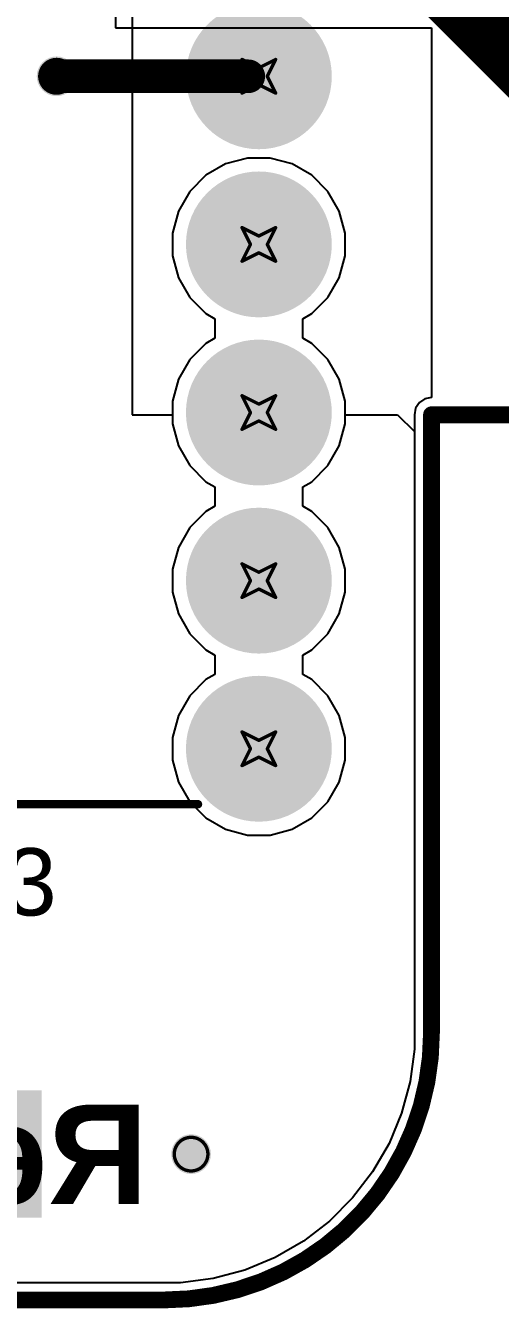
# Model space of a CAD drawing. Header units: inches. Extents: x -1 to 327, y 8 to 89.
# Drawn here: x 92.75 to 99.92, y 7.53 to 26.91 of the extents above; entities that cross this region are included whole.
import ezdxf

# ---------------------------------------------------------------- set-up
doc = ezdxf.new("R2010")
doc.units = ezdxf.units.IN
for name, color, linetype in [('Board Outline', 216, 'Continuous'), ('Bottom Layer', 5, 'Continuous'), ('Bottom Overlay', 54, 'Continuous'), ('Bottom Solder', 6, 'Continuous'), ('Dimension', 6, 'Continuous'), ('Drill Drawing', 1, 'Continuous'), ('Multi-Layer', 9, 'Continuous'), ('Pad Holes', 156, 'Continuous'), ('Top Layer', 1, 'Continuous'), ('Top Overlay', 2, 'Continuous'), ('Top Paste', 8, 'Continuous'), ('Top Solder', 216, 'Continuous'), ('Via Holes', 16, 'Continuous')]:
    doc.layers.add(name, color=color, linetype=linetype)
doc.styles.add('Arial', font='', dxfattribs={"height": 0.2})
doc.styles.add('Arial_Bold', font='', dxfattribs={"height": 0.2})
doc.styles.get('Arial').set_extended_font_data('Arial')
doc.styles.get('Arial_Bold').set_extended_font_data('Arial', bold=True)

# ---------------------------------------------------------------- blocks, each defined once
blk = doc.blocks.new('B3U_1000P_18')
at = {"layer": 'Top Layer'}
for points in [[(-2.11, 0.86), (-1.29, 0.86), (-1.29, -0.86), (-2.11, -0.86)], [(1.29, 0.86), (2.11, 0.86), (2.11, -0.86), (1.29, -0.86)]]:
    blk.add_hatch(color=1, dxfattribs=at).paths.add_polyline_path(points)
at = {"layer": 'Top Paste'}
for points in [[(-2.11, 0.86), (-1.29, 0.86), (-1.29, -0.86), (-2.11, -0.86)], [(1.29, 0.86), (2.11, 0.86), (2.11, -0.86), (1.29, -0.86)]]:
    blk.add_hatch(color=8, dxfattribs=at).paths.add_polyline_path(points)
at = {"layer": 'Top Solder'}
for points in [[(-2.212, 0.962), (-1.188, 0.962), (-1.188, -0.962), (-2.212, -0.962)], [(1.188, 0.962), (2.212, 0.962), (2.212, -0.962), (1.188, -0.962)]]:
    blk.add_hatch(color=216, dxfattribs=at).paths.add_polyline_path(points)
at = {"layer": 'Top Overlay'}
for points in [[(-1.575, 1.016, 0.127, 0.127, 0), (-1.575, 1.295, 0.127, 0.127, 0)], [(-1.575, 1.295, 0.127, 0.127, 0), (1.575, 1.295, 0.127, 0.127, 0)], [(1.575, 1.016, 0.127, 0.127, 0), (1.575, 1.295, 0.127, 0.127, 0)], [(-1.575, -1.295, 0.127, 0.127, 0), (-1.575, -1.016, 0.127, 0.127, 0)], [(1.575, -1.295, 0.127, 0.127, 0), (1.575, -1.016, 0.127, 0.127, 0)], [(-1.575, -1.295, 0.127, 0.127, 0), (1.575, -1.295, 0.127, 0.127, 0)]]:
    blk.add_lwpolyline(points, format="xyseb", dxfattribs=at)
for points in [[(-1.607, 1.295, 0.0635, 0.0635, 1), (-1.543, 1.295, 0.0635, 0.0635, 1)], [(-1.607, 1.295, 0.0635, 0.0635, 1), (-1.543, 1.295, 0.0635, 0.0635, 1)], [(1.543, 1.295, 0.0635, 0.0635, 1), (1.607, 1.295, 0.0635, 0.0635, 1)], [(1.543, 1.295, 0.0635, 0.0635, 1), (1.607, 1.295, 0.0635, 0.0635, 1)], [(-1.607, 1.016, 0.0635, 0.0635, 1), (-1.543, 1.016, 0.0635, 0.0635, 1)], [(1.543, 1.016, 0.0635, 0.0635, 1), (1.607, 1.016, 0.0635, 0.0635, 1)], [(0.641, 0, 0.254, 0.254, 1), (-0.641, 0, 0.254, 0.254, 1)], [(-0.705, 0, 0.127, 0.127, 1), (-0.578, 0, 0.127, 0.127, 1)], [(0.578, 0, 0.127, 0.127, 1), (0.705, 0, 0.127, 0.127, 1)], [(-1.607, -1.016, 0.0635, 0.0635, 1), (-1.543, -1.016, 0.0635, 0.0635, 1)], [(1.543, -1.016, 0.0635, 0.0635, 1), (1.607, -1.016, 0.0635, 0.0635, 1)], [(-1.607, -1.295, 0.0635, 0.0635, 1), (-1.543, -1.295, 0.0635, 0.0635, 1)], [(-1.607, -1.295, 0.0635, 0.0635, 1), (-1.543, -1.295, 0.0635, 0.0635, 1)], [(1.543, -1.295, 0.0635, 0.0635, 1), (1.607, -1.295, 0.0635, 0.0635, 1)], [(1.543, -1.295, 0.0635, 0.0635, 1), (1.607, -1.295, 0.0635, 0.0635, 1)]]:
    blk.add_lwpolyline(points, format="xyseb", close=True, dxfattribs=at)
blk = doc.blocks.new('DIP_16_22')
at = {"layer": 'Bottom Layer'}
h = blk.add_hatch(color=5, dxfattribs=at)
edge = h.paths.add_edge_path()
edge.add_arc((3.97, 1.27), 1, 0, 360)
h = blk.add_hatch(color=5, dxfattribs=at)
edge = h.paths.add_edge_path()
edge.add_arc((3.97, -1.27), 1, 0, 360)
h = blk.add_hatch(color=5, dxfattribs=at)
edge = h.paths.add_edge_path()
edge.add_arc((3.97, -3.81), 1, 0, 360)
h = blk.add_hatch(color=5, dxfattribs=at)
edge = h.paths.add_edge_path()
edge.add_arc((3.97, -6.35), 1, 0, 360)
h = blk.add_hatch(color=5, dxfattribs=at)
edge = h.paths.add_edge_path()
edge.add_arc((3.97, -8.89), 1, 0, 360)
at = {"layer": 'Bottom Solder'}
h = blk.add_hatch(color=6, dxfattribs=at)
edge = h.paths.add_edge_path()
edge.add_arc((3.97, 1.27), 1.102, 0, 360)
h = blk.add_hatch(color=6, dxfattribs=at)
edge = h.paths.add_edge_path()
edge.add_arc((3.97, -1.27), 1.102, 0, 360)
h = blk.add_hatch(color=6, dxfattribs=at)
edge = h.paths.add_edge_path()
edge.add_arc((3.97, -3.81), 1.102, 0, 360)
h = blk.add_hatch(color=6, dxfattribs=at)
edge = h.paths.add_edge_path()
edge.add_arc((3.97, -6.35), 1.102, 0, 360)
h = blk.add_hatch(color=6, dxfattribs=at)
edge = h.paths.add_edge_path()
edge.add_arc((3.97, -8.89), 1.102, 0, 360)
at = {"layer": 'Multi-Layer'}
h = blk.add_hatch(color=9, dxfattribs=at)
edge = h.paths.add_edge_path()
edge.add_arc((3.97, 1.27), 1, 0, 360)
h = blk.add_hatch(color=9, dxfattribs=at)
edge = h.paths.add_edge_path()
edge.add_arc((3.97, -1.27), 1, 0, 360)
h = blk.add_hatch(color=9, dxfattribs=at)
edge = h.paths.add_edge_path()
edge.add_arc((3.97, -3.81), 1, 0, 360)
h = blk.add_hatch(color=9, dxfattribs=at)
edge = h.paths.add_edge_path()
edge.add_arc((3.97, -6.35), 1, 0, 360)
h = blk.add_hatch(color=9, dxfattribs=at)
edge = h.paths.add_edge_path()
edge.add_arc((3.97, -8.89), 1, 0, 360)
at = {"layer": 'Pad Holes'}
h = blk.add_hatch(color=7, dxfattribs=at)
edge = h.paths.add_edge_path()
edge.add_arc((3.97, 1.27), 0.5, 0, 360)
h = blk.add_hatch(color=7, dxfattribs=at)
edge = h.paths.add_edge_path()
edge.add_arc((3.97, -1.27), 0.5, 0, 360)
h = blk.add_hatch(color=7, dxfattribs=at)
edge = h.paths.add_edge_path()
edge.add_arc((3.97, -3.81), 0.5, 0, 360)
h = blk.add_hatch(color=7, dxfattribs=at)
edge = h.paths.add_edge_path()
edge.add_arc((3.97, -6.35), 0.5, 0, 360)
h = blk.add_hatch(color=7, dxfattribs=at)
edge = h.paths.add_edge_path()
edge.add_arc((3.97, -8.89), 0.5, 0, 360)
at = {"layer": 'Top Layer'}
h = blk.add_hatch(color=1, dxfattribs=at)
edge = h.paths.add_edge_path()
edge.add_arc((3.97, 1.27), 1, 0, 360)
h = blk.add_hatch(color=1, dxfattribs=at)
edge = h.paths.add_edge_path()
edge.add_arc((3.97, -1.27), 1, 0, 360)
h = blk.add_hatch(color=1, dxfattribs=at)
edge = h.paths.add_edge_path()
edge.add_arc((3.97, -3.81), 1, 0, 360)
h = blk.add_hatch(color=1, dxfattribs=at)
edge = h.paths.add_edge_path()
edge.add_arc((3.97, -6.35), 1, 0, 360)
h = blk.add_hatch(color=1, dxfattribs=at)
edge = h.paths.add_edge_path()
edge.add_arc((3.97, -8.89), 1, 0, 360)
at = {"layer": 'Top Solder'}
h = blk.add_hatch(color=216, dxfattribs=at)
edge = h.paths.add_edge_path()
edge.add_arc((3.97, 1.27), 1.102, 0, 360)
h = blk.add_hatch(color=216, dxfattribs=at)
edge = h.paths.add_edge_path()
edge.add_arc((3.97, -1.27), 1.102, 0, 360)
h = blk.add_hatch(color=216, dxfattribs=at)
edge = h.paths.add_edge_path()
edge.add_arc((3.97, -3.81), 1.102, 0, 360)
h = blk.add_hatch(color=216, dxfattribs=at)
edge = h.paths.add_edge_path()
edge.add_arc((3.97, -6.35), 1.102, 0, 360)
h = blk.add_hatch(color=216, dxfattribs=at)
edge = h.paths.add_edge_path()
edge.add_arc((3.97, -8.89), 1.102, 0, 360)
at = {"layer": 'Top Overlay'}
blk.add_lwpolyline([(-3.05, -9.728, 0.127, 0.127, 0), (3.05, -9.728, 0.127, 0.127, 0)], format="xyseb", dxfattribs=at)
blk.add_lwpolyline([(3.018, -9.728, 0.0635, 0.0635, 1), (3.082, -9.728, 0.0635, 0.0635, 1)], format="xyseb", close=True, dxfattribs=at)

msp = doc.modelspace()

# ---------------------------------------------------------------- hatches: boundary and pattern name
at = {"layer": 'Bottom Layer'}
h = msp.add_hatch(color=5, dxfattribs=at)
edge = h.paths.add_edge_path()
edge.add_arc((93.218, 26.141), 0.3, 0, 360)
h = msp.add_hatch(color=5, dxfattribs=at)
edge = h.paths.add_edge_path()
edge.add_arc((95.25, 9.856), 0.3, 0, 360)
at = {"layer": 'Top Layer'}
h = msp.add_hatch(color=1, dxfattribs=at)
edge = h.paths.add_edge_path()
edge.add_arc((93.218, 26.141), 0.3, 0, 360)
h = msp.add_hatch(color=1, dxfattribs=at)
edge = h.paths.add_edge_path()
edge.add_arc((95.25, 9.856), 0.3, 0, 360)
at = {"layer": 'Via Holes'}
h = msp.add_hatch(color=7, dxfattribs=at)
edge = h.paths.add_edge_path()
edge.add_arc((93.218, 26.141), 0.15, 0, 360)
h = msp.add_hatch(color=7, dxfattribs=at)
edge = h.paths.add_edge_path()
edge.add_arc((95.25, 9.856), 0.15, 0, 360)

# ---------------------------------------------------------------- linework, layer by layer
at = {"layer": 'Board Outline'}
for points in [[(98.882, 11.692, 0.254, 0.254, 0), (98.882, 21.027, 0.254, 0.254, 0)], [(98.882, 21.027, 0.254, 0.254, 0), (146.507, 21.027, 0.254, 0.254, 0)], [(98.882, 11.692, 0.254, 0.254, -0.414214), (94.844, 7.653, 0.254, 0.254, 0)], [(52.652, 7.653, 0.254, 0.254, 0), (94.844, 7.653, 0.254, 0.254, 0)]]:
    msp.add_lwpolyline(points, format="xyseb", dxfattribs=at)
for points in [[(98.819, 21.027, 0.127, 0.127, 1), (98.946, 21.027, 0.127, 0.127, 1)], [(98.819, 21.027, 0.127, 0.127, 1), (98.946, 21.027, 0.127, 0.127, 1)], [(98.819, 11.692, 0.127, 0.127, 1), (98.946, 11.692, 0.127, 0.127, 1)], [(98.819, 11.692, 0.127, 0.127, 1), (98.946, 11.692, 0.127, 0.127, 1)], [(94.78, 7.653, 0.127, 0.127, 1), (94.907, 7.653, 0.127, 0.127, 1)], [(94.78, 7.653, 0.127, 0.127, 1), (94.907, 7.653, 0.127, 0.127, 1)]]:
    msp.add_lwpolyline(points, format="xyseb", close=True, dxfattribs=at)
at = {"layer": 'Bottom Layer'}
for p, q in [((94.107, 30.491), (94.107, 26.871)), ((94.107, 26.871), (98.882, 26.871)), ((98.882, 26.871), (98.882, 21.286)), ((95.77, 24.816), (95.472, 24.645)), ((96.102, 24.905), (95.77, 24.816)), ((96.445, 24.905), (96.102, 24.905)), ((96.777, 24.816), (96.445, 24.905)), ((97.075, 24.645), (96.777, 24.816)), ((95.472, 24.645), (95.229, 24.402)), ((97.318, 24.402), (97.075, 24.645)), ((95.229, 24.402), (95.058, 24.104)), ((97.489, 24.104), (97.318, 24.402)), ((95.058, 24.104), (94.969, 23.772)), ((97.578, 23.772), (97.489, 24.104)), ((94.969, 23.772), (94.969, 23.429)), ((97.578, 23.429), (97.578, 23.772)), ((94.969, 23.429), (95.058, 23.097)), ((97.489, 23.097), (97.578, 23.429)), ((95.058, 23.097), (95.229, 22.799)), ((97.318, 22.799), (97.489, 23.097)), ((95.229, 22.799), (95.472, 22.556)), ((97.075, 22.556), (97.318, 22.799)), ((95.472, 22.556), (95.61, 22.477)), ((96.937, 22.477), (97.075, 22.556)), ((95.61, 22.477), (95.61, 22.184)), ((96.937, 22.184), (96.937, 22.477)), ((95.472, 22.105), (95.229, 21.862)), ((95.61, 22.184), (95.472, 22.105)), ((97.075, 22.105), (96.937, 22.184)), ((97.318, 21.862), (97.075, 22.105)), ((95.229, 21.862), (95.058, 21.564)), ((97.489, 21.564), (97.318, 21.862)), ((95.058, 21.564), (94.969, 21.232)), ((97.578, 21.232), (97.489, 21.564)), ((94.969, 21.232), (94.969, 20.889)), ((97.578, 20.889), (97.578, 21.232)), ((98.643, 21.126), (98.623, 21.027)), ((98.699, 21.21), (98.643, 21.126)), ((98.783, 21.266), (98.699, 21.21)), ((98.882, 21.286), (98.783, 21.266)), ((98.623, 21.027), (98.623, 11.692)), ((94.969, 20.889), (95.058, 20.557)), ((97.489, 20.557), (97.578, 20.889)), ((95.058, 20.557), (95.229, 20.259)), ((97.318, 20.259), (97.489, 20.557)), ((95.229, 20.259), (95.472, 20.016)), ((97.075, 20.016), (97.318, 20.259)), ((95.472, 20.016), (95.61, 19.937)), ((96.937, 19.937), (97.075, 20.016)), ((95.61, 19.937), (95.61, 19.644)), ((96.937, 19.644), (96.937, 19.937)), ((95.61, 19.644), (95.472, 19.565)), ((97.075, 19.565), (96.937, 19.644)), ((95.472, 19.565), (95.229, 19.322)), ((97.318, 19.322), (97.075, 19.565)), ((95.229, 19.322), (95.058, 19.024)), ((97.489, 19.024), (97.318, 19.322)), ((95.058, 19.024), (94.969, 18.692)), ((97.578, 18.692), (97.489, 19.024)), ((94.969, 18.692), (94.969, 18.349)), ((97.578, 18.349), (97.578, 18.692)), ((94.969, 18.349), (95.058, 18.017)), ((97.489, 18.017), (97.578, 18.349)), ((95.058, 18.017), (95.229, 17.719)), ((97.318, 17.719), (97.489, 18.017)), ((95.229, 17.719), (95.472, 17.476)), ((97.075, 17.476), (97.318, 17.719)), ((95.472, 17.476), (95.61, 17.397)), ((96.937, 17.397), (97.075, 17.476)), ((95.61, 17.397), (95.61, 17.104)), ((96.937, 17.104), (96.937, 17.397)), ((95.61, 17.104), (95.472, 17.025)), ((97.075, 17.025), (96.937, 17.104)), ((95.472, 17.025), (95.229, 16.782)), ((97.318, 16.782), (97.075, 17.025)), ((95.229, 16.782), (95.058, 16.484)), ((97.489, 16.484), (97.318, 16.782)), ((95.058, 16.484), (94.969, 16.152)), ((97.578, 16.152), (97.489, 16.484)), ((94.969, 16.152), (94.969, 15.809)), ((97.578, 15.809), (97.578, 16.152)), ((94.969, 15.809), (95.058, 15.477)), ((97.489, 15.477), (97.578, 15.809)), ((95.058, 15.477), (95.229, 15.179)), ((97.318, 15.179), (97.489, 15.477)), ((95.229, 15.179), (95.472, 14.936)), ((97.075, 14.936), (97.318, 15.179)), ((95.472, 14.936), (95.77, 14.765)), ((96.777, 14.765), (97.075, 14.936)), ((95.77, 14.765), (96.102, 14.676)), ((96.445, 14.676), (96.777, 14.765)), ((96.102, 14.676), (96.445, 14.676)), ((98.623, 11.692), (98.623, 11.444)), ((98.623, 11.444), (98.559, 10.953)), ((98.559, 10.953), (98.43, 10.474)), ((98.43, 10.474), (98.241, 10.017)), ((98.241, 10.017), (97.993, 9.587)), ((97.993, 9.587), (97.691, 9.194)), ((97.691, 9.194), (97.341, 8.844)), ((97.341, 8.844), (96.948, 8.542)), ((96.948, 8.542), (96.519, 8.295)), ((96.519, 8.295), (96.061, 8.105)), ((95.583, 7.977), (95.091, 7.912)), ((96.061, 8.105), (95.583, 7.977)), ((94.844, 7.912), (64.16, 7.912)), ((95.091, 7.912), (94.844, 7.912))]:
    msp.add_line(p, q, dxfattribs=at)
at = {"layer": 'Dimension'}
msp.add_lwpolyline([(0.203, 7.653, 0.254, 0.254, 0), (94.463, 7.653, 0.254, 0.254, 0)], format="xyseb", dxfattribs=at)
msp.add_lwpolyline([(94.399, 7.653, 0.127, 0.127, 1), (94.526, 7.653, 0.127, 0.127, 1)], format="xyseb", close=True, dxfattribs=at)
at = {"layer": 'Drill Drawing'}
for points in [[(93.472, 26.141, 0.0508, 0.0508, 1), (92.964, 26.141, 0.0508, 0.0508, 1)], [(96.007, 26.395, 0.0254, 0.0254, 1), (96.032, 26.395, 0.0254, 0.0254, 1)], [(96.007, 26.395, 0.0254, 0.0254, 1), (96.032, 26.395, 0.0254, 0.0254, 1)], [(96.515, 26.395, 0.0254, 0.0254, 1), (96.54, 26.395, 0.0254, 0.0254, 1)], [(96.515, 26.395, 0.0254, 0.0254, 1), (96.54, 26.395, 0.0254, 0.0254, 1)], [(92.951, 26.141, 0.0254, 0.0254, 1), (92.977, 26.141, 0.0254, 0.0254, 1)], [(93.459, 26.141, 0.0254, 0.0254, 1), (93.485, 26.141, 0.0254, 0.0254, 1)], [(96.134, 26.141, 0.0254, 0.0254, 1), (96.159, 26.141, 0.0254, 0.0254, 1)], [(96.134, 26.141, 0.0254, 0.0254, 1), (96.159, 26.141, 0.0254, 0.0254, 1)], [(96.261, 26.268, 0.0254, 0.0254, 1), (96.286, 26.268, 0.0254, 0.0254, 1)], [(96.261, 26.268, 0.0254, 0.0254, 1), (96.286, 26.268, 0.0254, 0.0254, 1)], [(96.388, 26.141, 0.0254, 0.0254, 1), (96.413, 26.141, 0.0254, 0.0254, 1)], [(96.388, 26.141, 0.0254, 0.0254, 1), (96.413, 26.141, 0.0254, 0.0254, 1)], [(96.261, 26.014, 0.0254, 0.0254, 1), (96.286, 26.014, 0.0254, 0.0254, 1)], [(96.261, 26.014, 0.0254, 0.0254, 1), (96.286, 26.014, 0.0254, 0.0254, 1)], [(96.007, 25.887, 0.0254, 0.0254, 1), (96.032, 25.887, 0.0254, 0.0254, 1)], [(96.007, 25.887, 0.0254, 0.0254, 1), (96.032, 25.887, 0.0254, 0.0254, 1)], [(96.515, 25.887, 0.0254, 0.0254, 1), (96.54, 25.887, 0.0254, 0.0254, 1)], [(96.515, 25.887, 0.0254, 0.0254, 1), (96.54, 25.887, 0.0254, 0.0254, 1)], [(96.007, 23.855, 0.0254, 0.0254, 1), (96.032, 23.855, 0.0254, 0.0254, 1)], [(96.007, 23.855, 0.0254, 0.0254, 1), (96.032, 23.855, 0.0254, 0.0254, 1)], [(96.515, 23.855, 0.0254, 0.0254, 1), (96.54, 23.855, 0.0254, 0.0254, 1)], [(96.515, 23.855, 0.0254, 0.0254, 1), (96.54, 23.855, 0.0254, 0.0254, 1)], [(96.261, 23.728, 0.0254, 0.0254, 1), (96.286, 23.728, 0.0254, 0.0254, 1)], [(96.261, 23.728, 0.0254, 0.0254, 1), (96.286, 23.728, 0.0254, 0.0254, 1)], [(96.134, 23.601, 0.0254, 0.0254, 1), (96.159, 23.601, 0.0254, 0.0254, 1)], [(96.134, 23.601, 0.0254, 0.0254, 1), (96.159, 23.601, 0.0254, 0.0254, 1)], [(96.261, 23.474, 0.0254, 0.0254, 1), (96.286, 23.474, 0.0254, 0.0254, 1)], [(96.261, 23.474, 0.0254, 0.0254, 1), (96.286, 23.474, 0.0254, 0.0254, 1)], [(96.388, 23.601, 0.0254, 0.0254, 1), (96.413, 23.601, 0.0254, 0.0254, 1)], [(96.388, 23.601, 0.0254, 0.0254, 1), (96.413, 23.601, 0.0254, 0.0254, 1)], [(96.007, 23.347, 0.0254, 0.0254, 1), (96.032, 23.347, 0.0254, 0.0254, 1)], [(96.007, 23.347, 0.0254, 0.0254, 1), (96.032, 23.347, 0.0254, 0.0254, 1)], [(96.515, 23.347, 0.0254, 0.0254, 1), (96.54, 23.347, 0.0254, 0.0254, 1)], [(96.515, 23.347, 0.0254, 0.0254, 1), (96.54, 23.347, 0.0254, 0.0254, 1)], [(96.007, 21.315, 0.0254, 0.0254, 1), (96.032, 21.315, 0.0254, 0.0254, 1)], [(96.007, 21.315, 0.0254, 0.0254, 1), (96.032, 21.315, 0.0254, 0.0254, 1)], [(96.515, 21.315, 0.0254, 0.0254, 1), (96.54, 21.315, 0.0254, 0.0254, 1)], [(96.515, 21.315, 0.0254, 0.0254, 1), (96.54, 21.315, 0.0254, 0.0254, 1)], [(96.261, 21.188, 0.0254, 0.0254, 1), (96.286, 21.188, 0.0254, 0.0254, 1)], [(96.261, 21.188, 0.0254, 0.0254, 1), (96.286, 21.188, 0.0254, 0.0254, 1)], [(96.134, 21.061, 0.0254, 0.0254, 1), (96.159, 21.061, 0.0254, 0.0254, 1)], [(96.134, 21.061, 0.0254, 0.0254, 1), (96.159, 21.061, 0.0254, 0.0254, 1)], [(96.261, 20.934, 0.0254, 0.0254, 1), (96.286, 20.934, 0.0254, 0.0254, 1)], [(96.261, 20.934, 0.0254, 0.0254, 1), (96.286, 20.934, 0.0254, 0.0254, 1)], [(96.388, 21.061, 0.0254, 0.0254, 1), (96.413, 21.061, 0.0254, 0.0254, 1)], [(96.388, 21.061, 0.0254, 0.0254, 1), (96.413, 21.061, 0.0254, 0.0254, 1)], [(96.007, 20.807, 0.0254, 0.0254, 1), (96.032, 20.807, 0.0254, 0.0254, 1)], [(96.007, 20.807, 0.0254, 0.0254, 1), (96.032, 20.807, 0.0254, 0.0254, 1)], [(96.515, 20.807, 0.0254, 0.0254, 1), (96.54, 20.807, 0.0254, 0.0254, 1)], [(96.515, 20.807, 0.0254, 0.0254, 1), (96.54, 20.807, 0.0254, 0.0254, 1)], [(96.007, 18.775, 0.0254, 0.0254, 1), (96.032, 18.775, 0.0254, 0.0254, 1)], [(96.007, 18.775, 0.0254, 0.0254, 1), (96.032, 18.775, 0.0254, 0.0254, 1)], [(96.515, 18.775, 0.0254, 0.0254, 1), (96.54, 18.775, 0.0254, 0.0254, 1)], [(96.515, 18.775, 0.0254, 0.0254, 1), (96.54, 18.775, 0.0254, 0.0254, 1)], [(96.261, 18.648, 0.0254, 0.0254, 1), (96.286, 18.648, 0.0254, 0.0254, 1)], [(96.261, 18.648, 0.0254, 0.0254, 1), (96.286, 18.648, 0.0254, 0.0254, 1)], [(96.134, 18.521, 0.0254, 0.0254, 1), (96.159, 18.521, 0.0254, 0.0254, 1)], [(96.134, 18.521, 0.0254, 0.0254, 1), (96.159, 18.521, 0.0254, 0.0254, 1)], [(96.261, 18.394, 0.0254, 0.0254, 1), (96.286, 18.394, 0.0254, 0.0254, 1)], [(96.261, 18.394, 0.0254, 0.0254, 1), (96.286, 18.394, 0.0254, 0.0254, 1)], [(96.388, 18.521, 0.0254, 0.0254, 1), (96.413, 18.521, 0.0254, 0.0254, 1)], [(96.388, 18.521, 0.0254, 0.0254, 1), (96.413, 18.521, 0.0254, 0.0254, 1)], [(96.007, 18.267, 0.0254, 0.0254, 1), (96.032, 18.267, 0.0254, 0.0254, 1)], [(96.007, 18.267, 0.0254, 0.0254, 1), (96.032, 18.267, 0.0254, 0.0254, 1)], [(96.515, 18.267, 0.0254, 0.0254, 1), (96.54, 18.267, 0.0254, 0.0254, 1)], [(96.515, 18.267, 0.0254, 0.0254, 1), (96.54, 18.267, 0.0254, 0.0254, 1)], [(96.007, 16.235, 0.0254, 0.0254, 1), (96.032, 16.235, 0.0254, 0.0254, 1)], [(96.007, 16.235, 0.0254, 0.0254, 1), (96.032, 16.235, 0.0254, 0.0254, 1)], [(96.261, 16.108, 0.0254, 0.0254, 1), (96.286, 16.108, 0.0254, 0.0254, 1)], [(96.261, 16.108, 0.0254, 0.0254, 1), (96.286, 16.108, 0.0254, 0.0254, 1)], [(96.515, 16.235, 0.0254, 0.0254, 1), (96.54, 16.235, 0.0254, 0.0254, 1)], [(96.515, 16.235, 0.0254, 0.0254, 1), (96.54, 16.235, 0.0254, 0.0254, 1)], [(96.134, 15.981, 0.0254, 0.0254, 1), (96.159, 15.981, 0.0254, 0.0254, 1)], [(96.134, 15.981, 0.0254, 0.0254, 1), (96.159, 15.981, 0.0254, 0.0254, 1)], [(96.388, 15.981, 0.0254, 0.0254, 1), (96.413, 15.981, 0.0254, 0.0254, 1)], [(96.388, 15.981, 0.0254, 0.0254, 1), (96.413, 15.981, 0.0254, 0.0254, 1)], [(96.007, 15.727, 0.0254, 0.0254, 1), (96.032, 15.727, 0.0254, 0.0254, 1)], [(96.007, 15.727, 0.0254, 0.0254, 1), (96.032, 15.727, 0.0254, 0.0254, 1)], [(96.261, 15.854, 0.0254, 0.0254, 1), (96.286, 15.854, 0.0254, 0.0254, 1)], [(96.261, 15.854, 0.0254, 0.0254, 1), (96.286, 15.854, 0.0254, 0.0254, 1)], [(96.515, 15.727, 0.0254, 0.0254, 1), (96.54, 15.727, 0.0254, 0.0254, 1)], [(96.515, 15.727, 0.0254, 0.0254, 1), (96.54, 15.727, 0.0254, 0.0254, 1)], [(95.504, 9.856, 0.0508, 0.0508, 1), (94.996, 9.856, 0.0508, 0.0508, 1)], [(94.983, 9.856, 0.0254, 0.0254, 1), (95.009, 9.856, 0.0254, 0.0254, 1)], [(95.491, 9.856, 0.0254, 0.0254, 1), (95.517, 9.856, 0.0254, 0.0254, 1)]]:
    msp.add_lwpolyline(points, format="xyseb", close=True, dxfattribs=at)
for points in [[(96.02, 26.395, 0.0508, 0.0508, 0), (96.274, 26.268, 0.0508, 0.0508, 0)], [(96.02, 26.395, 0.0508, 0.0508, 0), (96.147, 26.141, 0.0508, 0.0508, 0)], [(96.274, 26.268, 0.0508, 0.0508, 0), (96.528, 26.395, 0.0508, 0.0508, 0)], [(96.401, 26.141, 0.0508, 0.0508, 0), (96.528, 26.395, 0.0508, 0.0508, 0)], [(96.02, 25.887, 0.0508, 0.0508, 0), (96.147, 26.141, 0.0508, 0.0508, 0)], [(96.401, 26.141, 0.0508, 0.0508, 0), (96.528, 25.887, 0.0508, 0.0508, 0)], [(96.02, 25.887, 0.0508, 0.0508, 0), (96.274, 26.014, 0.0508, 0.0508, 0)], [(96.274, 26.014, 0.0508, 0.0508, 0), (96.528, 25.887, 0.0508, 0.0508, 0)], [(96.02, 23.855, 0.0508, 0.0508, 0), (96.274, 23.728, 0.0508, 0.0508, 0)], [(96.02, 23.855, 0.0508, 0.0508, 0), (96.147, 23.601, 0.0508, 0.0508, 0)], [(96.274, 23.728, 0.0508, 0.0508, 0), (96.528, 23.855, 0.0508, 0.0508, 0)], [(96.401, 23.601, 0.0508, 0.0508, 0), (96.528, 23.855, 0.0508, 0.0508, 0)], [(96.02, 23.347, 0.0508, 0.0508, 0), (96.147, 23.601, 0.0508, 0.0508, 0)], [(96.02, 23.347, 0.0508, 0.0508, 0), (96.274, 23.474, 0.0508, 0.0508, 0)], [(96.274, 23.474, 0.0508, 0.0508, 0), (96.528, 23.347, 0.0508, 0.0508, 0)], [(96.401, 23.601, 0.0508, 0.0508, 0), (96.528, 23.347, 0.0508, 0.0508, 0)], [(96.02, 21.315, 0.0508, 0.0508, 0), (96.274, 21.188, 0.0508, 0.0508, 0)], [(96.02, 21.315, 0.0508, 0.0508, 0), (96.147, 21.061, 0.0508, 0.0508, 0)], [(96.274, 21.188, 0.0508, 0.0508, 0), (96.528, 21.315, 0.0508, 0.0508, 0)], [(96.401, 21.061, 0.0508, 0.0508, 0), (96.528, 21.315, 0.0508, 0.0508, 0)], [(96.02, 20.807, 0.0508, 0.0508, 0), (96.147, 21.061, 0.0508, 0.0508, 0)], [(96.02, 20.807, 0.0508, 0.0508, 0), (96.274, 20.934, 0.0508, 0.0508, 0)], [(96.274, 20.934, 0.0508, 0.0508, 0), (96.528, 20.807, 0.0508, 0.0508, 0)], [(96.401, 21.061, 0.0508, 0.0508, 0), (96.528, 20.807, 0.0508, 0.0508, 0)], [(96.02, 18.775, 0.0508, 0.0508, 0), (96.274, 18.648, 0.0508, 0.0508, 0)], [(96.02, 18.775, 0.0508, 0.0508, 0), (96.147, 18.521, 0.0508, 0.0508, 0)], [(96.274, 18.648, 0.0508, 0.0508, 0), (96.528, 18.775, 0.0508, 0.0508, 0)], [(96.401, 18.521, 0.0508, 0.0508, 0), (96.528, 18.775, 0.0508, 0.0508, 0)], [(96.02, 18.267, 0.0508, 0.0508, 0), (96.147, 18.521, 0.0508, 0.0508, 0)], [(96.02, 18.267, 0.0508, 0.0508, 0), (96.274, 18.394, 0.0508, 0.0508, 0)], [(96.274, 18.394, 0.0508, 0.0508, 0), (96.528, 18.267, 0.0508, 0.0508, 0)], [(96.401, 18.521, 0.0508, 0.0508, 0), (96.528, 18.267, 0.0508, 0.0508, 0)], [(96.02, 16.235, 0.0508, 0.0508, 0), (96.274, 16.108, 0.0508, 0.0508, 0)], [(96.02, 16.235, 0.0508, 0.0508, 0), (96.147, 15.981, 0.0508, 0.0508, 0)], [(96.274, 16.108, 0.0508, 0.0508, 0), (96.528, 16.235, 0.0508, 0.0508, 0)], [(96.401, 15.981, 0.0508, 0.0508, 0), (96.528, 16.235, 0.0508, 0.0508, 0)], [(96.02, 15.727, 0.0508, 0.0508, 0), (96.147, 15.981, 0.0508, 0.0508, 0)], [(96.401, 15.981, 0.0508, 0.0508, 0), (96.528, 15.727, 0.0508, 0.0508, 0)], [(96.02, 15.727, 0.0508, 0.0508, 0), (96.274, 15.854, 0.0508, 0.0508, 0)], [(96.274, 15.854, 0.0508, 0.0508, 0), (96.528, 15.727, 0.0508, 0.0508, 0)]]:
    msp.add_lwpolyline(points, format="xyseb", dxfattribs=at)
at = {"layer": 'Top Layer'}
for p, q in [((94.361, 31.221), (94.361, 21.027)), ((94.361, 21.027), (94.969, 21.027)), ((94.969, 21.027), (94.969, 20.889)), ((97.578, 20.889), (97.578, 21.027)), ((97.578, 21.027), (98.369, 21.027)), ((98.369, 21.027), (98.623, 20.773)), ((94.969, 20.889), (95.058, 20.557)), ((97.489, 20.557), (97.578, 20.889)), ((98.623, 20.773), (98.623, 11.692)), ((95.058, 20.557), (95.229, 20.259)), ((97.318, 20.259), (97.489, 20.557)), ((95.229, 20.259), (95.472, 20.016)), ((97.075, 20.016), (97.318, 20.259)), ((95.472, 20.016), (95.61, 19.937)), ((96.937, 19.937), (97.075, 20.016)), ((95.61, 19.937), (95.61, 19.644)), ((96.937, 19.644), (96.937, 19.937)), ((95.61, 19.644), (95.472, 19.565)), ((97.075, 19.565), (96.937, 19.644)), ((95.472, 19.565), (95.229, 19.322)), ((97.318, 19.322), (97.075, 19.565)), ((95.229, 19.322), (95.058, 19.024)), ((97.489, 19.024), (97.318, 19.322)), ((95.058, 19.024), (94.969, 18.692)), ((97.578, 18.692), (97.489, 19.024)), ((94.969, 18.692), (94.969, 18.349)), ((97.578, 18.349), (97.578, 18.692)), ((94.969, 18.349), (95.058, 18.017)), ((97.489, 18.017), (97.578, 18.349)), ((95.058, 18.017), (95.229, 17.719)), ((97.318, 17.719), (97.489, 18.017)), ((95.229, 17.719), (95.472, 17.476)), ((97.075, 17.476), (97.318, 17.719)), ((95.472, 17.476), (95.61, 17.397)), ((96.937, 17.397), (97.075, 17.476)), ((95.61, 17.397), (95.61, 17.104)), ((96.937, 17.104), (96.937, 17.397)), ((95.61, 17.104), (95.472, 17.025)), ((97.075, 17.025), (96.937, 17.104)), ((95.472, 17.025), (95.229, 16.782)), ((97.318, 16.782), (97.075, 17.025)), ((95.229, 16.782), (95.058, 16.484)), ((97.489, 16.484), (97.318, 16.782)), ((95.058, 16.484), (94.969, 16.152)), ((97.578, 16.152), (97.489, 16.484)), ((94.969, 16.152), (94.969, 15.809)), ((97.578, 15.809), (97.578, 16.152)), ((94.969, 15.809), (95.058, 15.477)), ((97.489, 15.477), (97.578, 15.809)), ((95.058, 15.477), (95.229, 15.179)), ((97.318, 15.179), (97.489, 15.477)), ((95.229, 15.179), (95.472, 14.936)), ((97.075, 14.936), (97.318, 15.179)), ((95.472, 14.936), (95.77, 14.765)), ((96.777, 14.765), (97.075, 14.936)), ((95.77, 14.765), (96.102, 14.676)), ((96.445, 14.676), (96.777, 14.765)), ((96.102, 14.676), (96.445, 14.676)), ((98.623, 11.692), (98.623, 11.444)), ((98.623, 11.444), (98.559, 10.953)), ((98.559, 10.953), (98.43, 10.474)), ((98.43, 10.474), (98.241, 10.017)), ((98.241, 10.017), (97.993, 9.587)), ((97.993, 9.587), (97.691, 9.194)), ((97.691, 9.194), (97.341, 8.844)), ((97.341, 8.844), (96.948, 8.542)), ((96.948, 8.542), (96.519, 8.295)), ((96.519, 8.295), (96.061, 8.105)), ((95.583, 7.977), (95.091, 7.912)), ((96.061, 8.105), (95.583, 7.977)), ((94.844, 7.912), (89.241, 7.912)), ((95.091, 7.912), (94.844, 7.912))]:
    msp.add_line(p, q, dxfattribs=at)
for points in [[(97.823, 28.681, 0.9, 0.9, 0), (101.286, 25.218, 0.9, 0.9, 0)], [(93.218, 26.141, 0.508, 0.508, 0), (96.114, 26.141, 0.508, 0.508, 0)]]:
    msp.add_lwpolyline(points, format="xyseb", dxfattribs=at)
for points in [[(93.091, 26.141, 0.254, 0.254, 1), (93.345, 26.141, 0.254, 0.254, 1)], [(95.987, 26.141, 0.254, 0.254, 1), (96.241, 26.141, 0.254, 0.254, 1)]]:
    msp.add_lwpolyline(points, format="xyseb", close=True, dxfattribs=at)

# ---------------------------------------------------------------- block references
for name, p in [('DIP_16_22', (92.304, 24.871)), ('B3U_1000P_18', (90.78, 9.856))]:
    msp.add_blockref(name, p)

# ---------------------------------------------------------------- texts
at = {"layer": 'Bottom Overlay', "style": 'Arial_Bold', "text_generation_flag": 2}
msp.add_text('Rev-v1.1', height=1.5, dxfattribs=at).set_placement((94.598, 9.105))
at = {"layer": 'Top Overlay', "style": 'Arial'}
msp.add_text('U3', height=1.016, dxfattribs=at).set_placement((91.406, 13.462))

doc.saveas('drawing.dxf')
